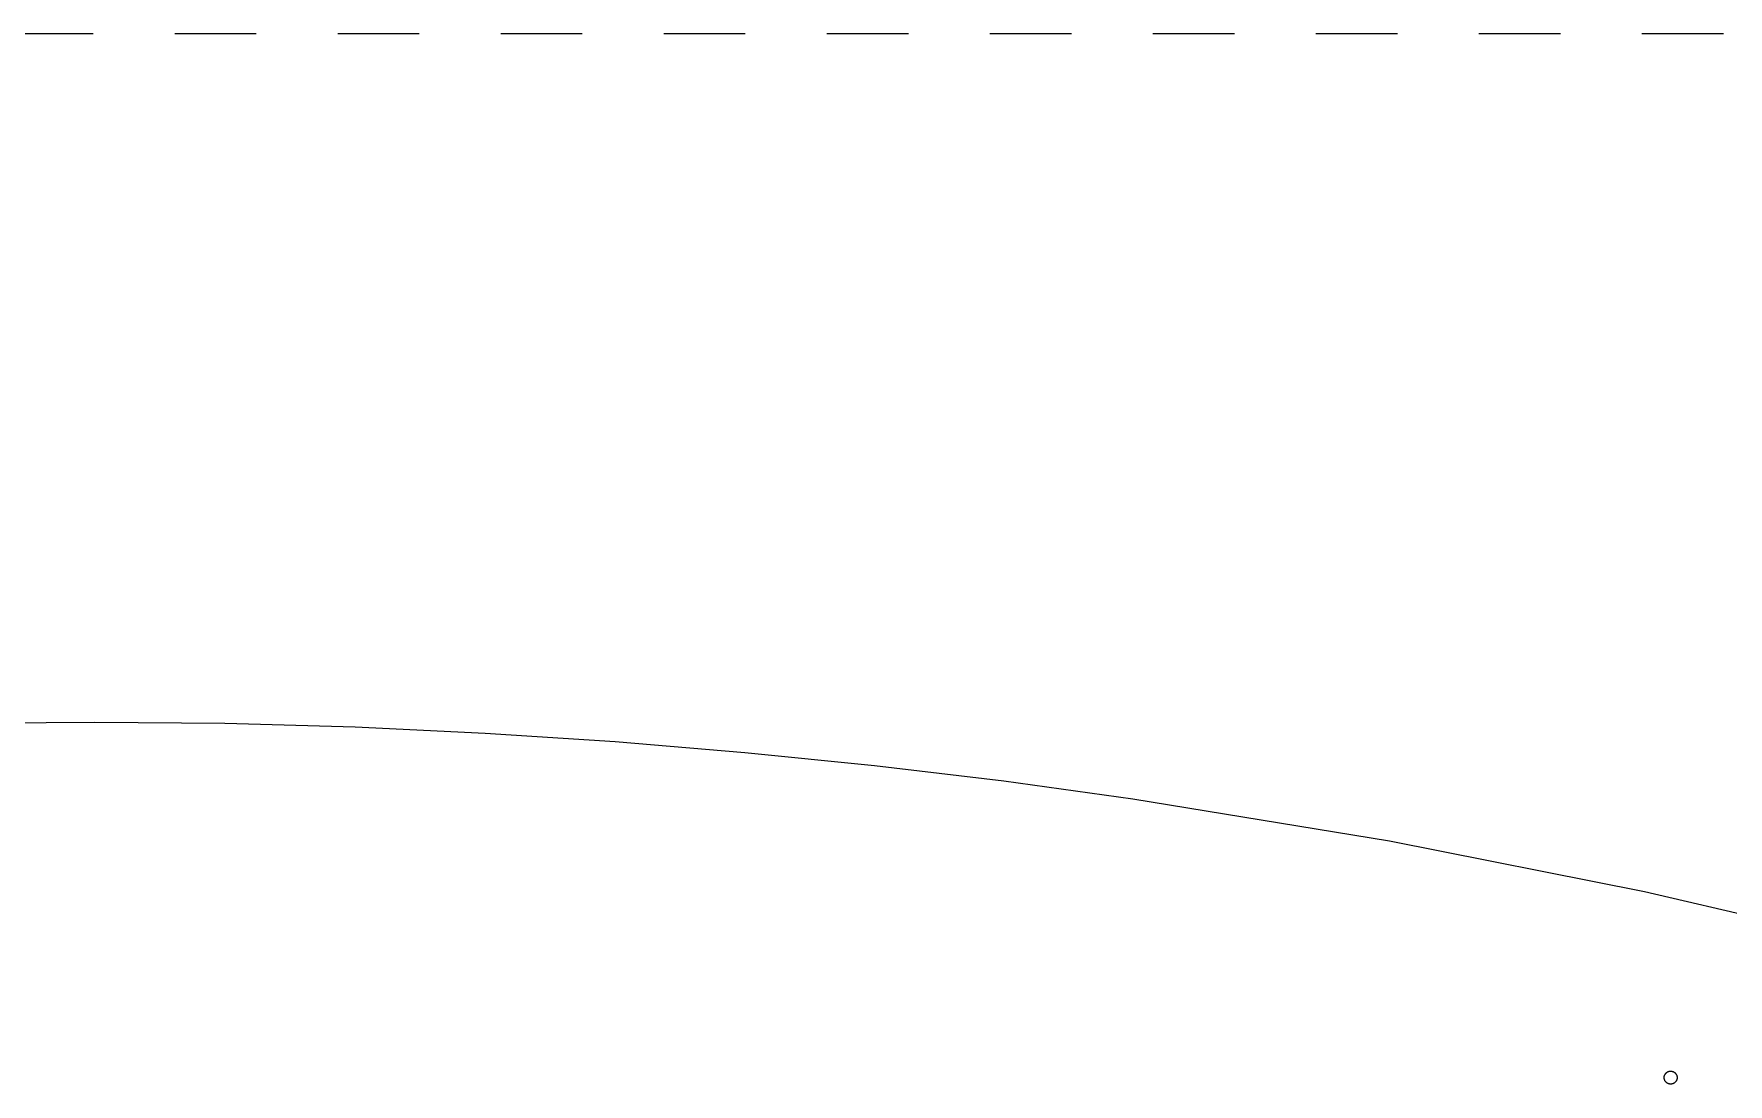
# Model space of a CAD drawing. Extents: x 0 to 146, y -2 to 88.
# Drawn here: x 47.26 to 71.8, y 65.97 to 81.18 of the extents above; entities that cross this region are included whole.
import ezdxf

# ---------------------------------------------------------------- set-up
doc = ezdxf.new("R2010")
doc.units = 0
doc.header["$LTSCALE"] = 15
doc.linetypes.add('HIDDEN', pattern=[0.15748, 0.07874, -0.07874])
for name, color, linetype in [('ALL_TEMP$0-REFEENCE', 7, 'HIDDEN'), ('CUT$EXTERIOR', 1, 'CONTINUOUS'), ('CUT$INTERIOR', 5, 'CONTINUOUS')]:
    doc.layers.add(name, color=color, linetype=linetype)

msp = doc.modelspace()

# ---------------------------------------------------------------- linework, layer by layer
at = {"layer": 'ALL_TEMP$0-REFEENCE'}
msp.add_line((92.997, 81.178), (0, 81.178), dxfattribs=at)
at = {"layer": 'CUT$EXTERIOR'}
for p, q in [((46.25, 71.195), (48.137, 71.213)), ((48.137, 71.213), (50.024, 71.195)), ((50.024, 71.195), (51.91, 71.142)), ((51.91, 71.142), (53.795, 71.054)), ((53.795, 71.054), (55.678, 70.931)), ((55.678, 70.931), (57.558, 70.774)), ((57.558, 70.774), (59.436, 70.583)), ((59.436, 70.583), (61.309, 70.36)), ((61.309, 70.36), (63.178, 70.103)), ((63.178, 70.103), (66.899, 69.495)), ((66.899, 69.495), (70.594, 68.761)), ((70.594, 68.761), (74.257, 67.906))]:
    msp.add_line(p, q, dxfattribs=at)
at = {"layer": 'CUT$INTERIOR'}
for p, q in [((70.878, 66.076), (70.879, 66.08)), ((70.878, 66.073), (70.878, 66.076)), ((70.878, 66.07), (70.878, 66.073)), ((70.878, 66.067), (70.878, 66.07)), ((70.878, 66.063), (70.878, 66.067)), ((70.878, 66.06), (70.878, 66.063)), ((70.878, 66.057), (70.878, 66.06)), ((70.878, 66.054), (70.878, 66.057)), ((70.879, 66.05), (70.878, 66.054)), ((70.879, 66.083), (70.88, 66.086)), ((70.879, 66.08), (70.879, 66.083)), ((70.879, 66.047), (70.879, 66.05)), ((70.88, 66.044), (70.879, 66.047)), ((70.88, 66.086), (70.881, 66.089)), ((70.881, 66.041), (70.88, 66.044)), ((70.881, 66.089), (70.882, 66.092)), ((70.881, 66.038), (70.881, 66.041)), ((70.882, 66.035), (70.881, 66.038)), ((70.882, 66.092), (70.883, 66.095)), ((70.883, 66.095), (70.884, 66.098)), ((70.884, 66.098), (70.885, 66.101)), ((70.885, 66.101), (70.887, 66.104)), ((70.887, 66.104), (70.888, 66.107)), ((70.888, 66.107), (70.89, 66.11)), ((70.89, 66.11), (70.891, 66.113)), ((70.891, 66.113), (70.893, 66.116)), ((70.893, 66.116), (70.895, 66.118)), ((70.895, 66.118), (70.897, 66.121)), ((70.897, 66.121), (70.899, 66.124)), ((70.899, 66.124), (70.901, 66.126)), ((70.901, 66.126), (70.903, 66.129)), ((70.903, 66.129), (70.905, 66.131)), ((70.905, 66.131), (70.908, 66.133)), ((70.908, 66.133), (70.91, 66.135)), ((70.91, 66.135), (70.913, 66.137)), ((70.913, 66.137), (70.915, 66.139)), ((70.915, 66.139), (70.918, 66.141)), ((70.918, 66.141), (70.921, 66.143)), ((70.921, 66.143), (70.923, 66.145)), ((70.923, 66.145), (70.926, 66.146)), ((70.926, 66.146), (70.929, 66.148)), ((70.929, 66.148), (70.932, 66.149)), ((70.932, 66.149), (70.935, 66.151)), ((70.935, 66.151), (70.938, 66.152)), ((70.938, 66.152), (70.941, 66.153)), ((70.941, 66.153), (70.944, 66.154)), ((70.944, 66.154), (70.947, 66.155)), ((70.947, 66.155), (70.95, 66.156)), ((70.95, 66.156), (70.954, 66.156)), ((70.954, 66.156), (70.957, 66.157)), ((70.957, 66.157), (70.96, 66.157)), ((70.96, 66.157), (70.963, 66.158)), ((70.963, 66.158), (70.966, 66.158)), ((70.966, 66.158), (70.97, 66.158)), ((70.97, 66.158), (70.973, 66.158)), ((70.973, 66.158), (70.976, 66.158)), ((70.976, 66.158), (70.979, 66.158)), ((70.979, 66.158), (70.983, 66.157)), ((70.983, 66.157), (70.986, 66.157)), ((70.986, 66.157), (70.989, 66.156)), ((70.989, 66.156), (70.992, 66.156)), ((70.992, 66.156), (70.995, 66.155)), ((70.995, 66.155), (70.999, 66.154)), ((70.999, 66.154), (71.002, 66.153)), ((71.002, 66.153), (71.005, 66.152)), ((71.005, 66.152), (71.008, 66.151)), ((71.008, 66.151), (71.011, 66.149)), ((71.011, 66.149), (71.014, 66.148)), ((71.014, 66.148), (71.017, 66.146)), ((71.017, 66.146), (71.019, 66.145)), ((71.019, 66.145), (71.022, 66.143)), ((71.022, 66.143), (71.025, 66.141)), ((71.025, 66.141), (71.027, 66.139)), ((71.027, 66.139), (71.03, 66.137)), ((71.03, 66.137), (71.033, 66.135)), ((71.033, 66.135), (71.035, 66.133)), ((71.035, 66.133), (71.037, 66.131)), ((71.037, 66.131), (71.04, 66.129)), ((71.04, 66.129), (71.042, 66.126)), ((71.042, 66.126), (71.044, 66.124)), ((71.044, 66.124), (71.046, 66.121)), ((71.046, 66.121), (71.048, 66.118)), ((71.048, 66.118), (71.05, 66.116)), ((71.05, 66.116), (71.051, 66.113)), ((71.051, 66.113), (71.053, 66.11)), ((71.053, 66.11), (71.055, 66.107)), ((71.055, 66.107), (71.056, 66.104)), ((71.056, 66.104), (71.057, 66.101)), ((71.057, 66.101), (71.059, 66.098)), ((71.059, 66.098), (71.06, 66.095)), ((71.06, 66.095), (71.061, 66.092)), ((71.061, 66.038), (71.06, 66.035)), ((71.061, 66.092), (71.062, 66.089)), ((71.062, 66.041), (71.061, 66.038)), ((71.062, 66.089), (71.063, 66.086)), ((71.063, 66.044), (71.062, 66.041)), ((71.063, 66.086), (71.063, 66.083)), ((71.063, 66.083), (71.064, 66.08)), ((71.064, 66.047), (71.063, 66.044)), ((71.064, 66.08), (71.064, 66.076)), ((71.064, 66.076), (71.065, 66.073)), ((71.065, 66.057), (71.064, 66.054)), ((71.064, 66.054), (71.064, 66.05)), ((71.064, 66.05), (71.064, 66.047)), ((71.065, 66.073), (71.065, 66.07)), ((71.065, 66.07), (71.065, 66.067)), ((71.065, 66.067), (71.065, 66.063)), ((71.065, 66.063), (71.065, 66.06)), ((71.065, 66.06), (71.065, 66.057)), ((70.883, 66.032), (70.882, 66.035)), ((70.885, 66.029), (70.883, 66.032)), ((70.886, 66.026), (70.885, 66.029)), ((70.887, 66.023), (70.886, 66.026)), ((70.889, 66.02), (70.887, 66.023)), ((70.89, 66.017), (70.889, 66.02)), ((70.892, 66.014), (70.89, 66.017)), ((70.894, 66.011), (70.892, 66.014)), ((70.896, 66.009), (70.894, 66.011)), ((70.898, 66.006), (70.896, 66.009)), ((70.9, 66.004), (70.898, 66.006)), ((70.902, 66.001), (70.9, 66.004)), ((70.904, 65.999), (70.902, 66.001)), ((70.906, 65.997), (70.904, 65.999)), ((70.909, 65.994), (70.906, 65.997)), ((70.911, 65.992), (70.909, 65.994)), ((70.914, 65.99), (70.911, 65.992)), ((70.916, 65.988), (70.914, 65.99)), ((70.919, 65.986), (70.916, 65.988)), ((70.922, 65.985), (70.919, 65.986)), ((70.925, 65.983), (70.922, 65.985)), ((70.928, 65.981), (70.925, 65.983)), ((70.93, 65.98), (70.928, 65.981)), ((70.933, 65.979), (70.93, 65.98)), ((70.936, 65.977), (70.933, 65.979)), ((70.939, 65.976), (70.936, 65.977)), ((70.943, 65.975), (70.939, 65.976)), ((70.946, 65.974), (70.943, 65.975)), ((70.949, 65.973), (70.946, 65.974)), ((70.952, 65.973), (70.949, 65.973)), ((70.955, 65.972), (70.952, 65.973)), ((70.958, 65.971), (70.955, 65.972)), ((70.962, 65.971), (70.958, 65.971)), ((70.965, 65.971), (70.962, 65.971)), ((70.968, 65.971), (70.965, 65.971)), ((70.971, 65.971), (70.968, 65.971)), ((70.975, 65.971), (70.971, 65.971)), ((70.978, 65.971), (70.975, 65.971)), ((70.981, 65.971), (70.978, 65.971)), ((70.984, 65.971), (70.981, 65.971)), ((70.988, 65.972), (70.984, 65.971)), ((70.991, 65.973), (70.988, 65.972)), ((70.994, 65.973), (70.991, 65.973)), ((70.997, 65.974), (70.994, 65.973)), ((71, 65.975), (70.997, 65.974)), ((71.003, 65.976), (71, 65.975)), ((71.006, 65.977), (71.003, 65.976)), ((71.009, 65.979), (71.006, 65.977)), ((71.012, 65.98), (71.009, 65.979)), ((71.015, 65.981), (71.012, 65.98)), ((71.018, 65.983), (71.015, 65.981)), ((71.021, 65.985), (71.018, 65.983)), ((71.023, 65.986), (71.021, 65.985)), ((71.026, 65.988), (71.023, 65.986)), ((71.029, 65.99), (71.026, 65.988)), ((71.031, 65.992), (71.029, 65.99)), ((71.034, 65.994), (71.031, 65.992)), ((71.036, 65.997), (71.034, 65.994)), ((71.038, 65.999), (71.036, 65.997)), ((71.041, 66.001), (71.038, 65.999)), ((71.043, 66.004), (71.041, 66.001)), ((71.045, 66.006), (71.043, 66.004)), ((71.047, 66.009), (71.045, 66.006)), ((71.049, 66.011), (71.047, 66.009)), ((71.051, 66.014), (71.049, 66.011)), ((71.052, 66.017), (71.051, 66.014)), ((71.054, 66.02), (71.052, 66.017)), ((71.055, 66.023), (71.054, 66.02)), ((71.057, 66.026), (71.055, 66.023)), ((71.058, 66.029), (71.057, 66.026)), ((71.059, 66.032), (71.058, 66.029)), ((71.06, 66.035), (71.059, 66.032))]:
    msp.add_line(p, q, dxfattribs=at)

doc.saveas('drawing.dxf')
